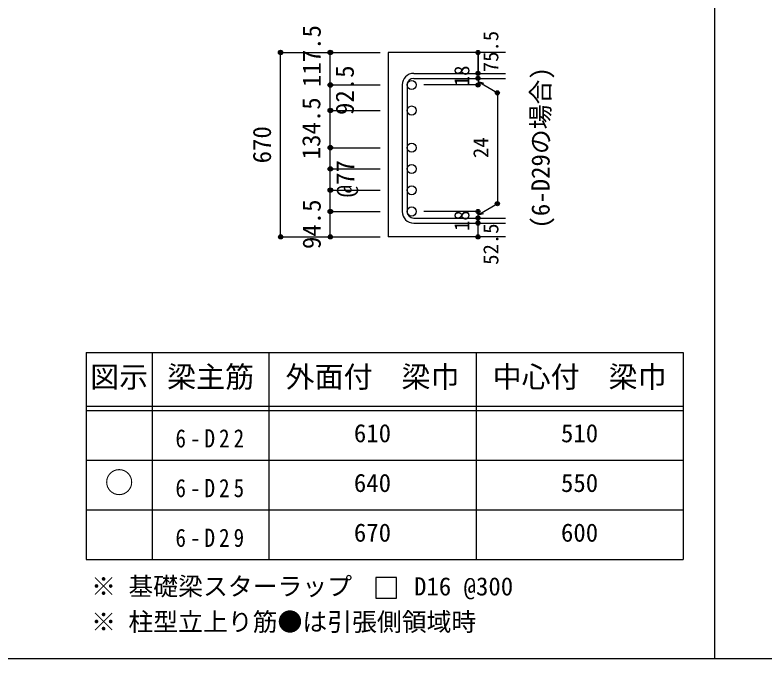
# Model space of a CAD drawing. Units: millimetres at full size, sheet at 1:30, with parts at other scales. Extents: x -5973 to 5954, y -4195 to 4201.
# Drawn here: x -3658 to -942, y -4195 to -1864 of the extents above; entities that cross this region are included whole.
import ezdxf
from ezdxf.enums import TextEntityAlignment as Align

# ---------------------------------------------------------------- set-up
doc = ezdxf.new("R2010")
doc.units = ezdxf.units.MM
doc.header["$LTSCALE"] = 30
doc.header["$PDMODE"] = 32
doc.header["$PDSIZE"] = 15
for name, color, linetype in [('0-1_躯体線', 2, 'Continuous'), ('0-5_基礎梁筋', 7, 'Continuous'), ('0-6_スタラップ筋', 7, 'Continuous'), ('0-7_文字', 4, 'Continuous'), ('0-D_寸法', 4, 'Continuous'), ('6-7_文字', 7, 'Continuous'), ('6-E_枠', 7, 'Continuous'), ('F-0_枠', 6, 'Continuous')]:
    doc.layers.add(name, color=color, linetype=linetype)
doc.styles.add('ＭＳ ゴシック', font='')
doc.styles.get('ＭＳ ゴシック').set_extended_font_data('MS Gothic')

msp = doc.modelspace()

# ---------------------------------------------------------------- linework, layer by layer
at = {"layer": '0-1_躯体線'}
for p, q in [((-1880.8, -1999.57), (-2305.8, -1999.57)), ((-2305.8, -1999.57), (-2305.8, -2667.07)), ((-1880.8, -2667.07), (-2305.8, -2667.07))]:
    msp.add_line(p, q, dxfattribs=at)
at = {"layer": '0-5_基礎梁筋', "color": 3}
for centre in [(-2221.3, -2117), (-2221.3, -2209.57), (-2221.3, -2344.07), (-2221.3, -2421.07), (-2221.3, -2498.07), (-2221.3, -2575.07)]:
    msp.add_circle(centre, 16.5, dxfattribs=at)
at = {"layer": '0-6_スタラップ筋'}
for p, q in [((-2213.8, -2075), (-1880.8, -2075)), ((-2255.8, -2117), (-2255.8, -2575.07)), ((-2237.8, -2117), (-2237.8, -2575.07)), ((-2213.8, -2093), (-1880.8, -2093)), ((-2213.8, -2599.07), (-1880.8, -2599.07)), ((-2213.8, -2617.07), (-1880.8, -2617.07))]:
    msp.add_line(p, q, dxfattribs=at)
for centre, radius, start, end in [((-2213.8, -2117), 42, 90, 180), ((-2213.8, -2117), 24, 90, 180), ((-2213.8, -2575.07), 42, 180, 270), ((-2213.8, -2575.07), 24, 180, 270)]:
    msp.add_arc(centre, radius, start, end, dxfattribs=at)
at = {"layer": '0-D_寸法'}
for p, q in [((-2695.8, -1999.57), (-2515.8, -1999.57)), ((-2695.8, -1999.57), (-2515.8, -1999.57)), ((-2695.8, -2667.07), (-2695.8, -1999.57)), ((-2695.8, -2667.07), (-2695.8, -1999.57)), ((-2515.8, -1999.57), (-2335.8, -1999.57)), ((-2515.8, -1999.57), (-2335.8, -1999.57)), ((-1980.8, -2075), (-1980.8, -1999.57)), ((-1980.8, -1999.57), (-1980.8, -2075)), ((-1980.8, -2093), (-1980.8, -2075)), ((-2515.8, -2117), (-2335.8, -2117)), ((-2515.8, -2117), (-2335.8, -2117)), ((-1980.8, -2117), (-2176.89, -2117)), ((-1980.8, -2093), (-1980.8, -2117)), ((-1980.8, -2105), (-1910.74, -2145.45)), ((-1980.8, -2105), (-1961.48, -2110.18)), ((-1910.74, -2145.45), (-1910.74, -2546.62)), ((-2515.8, -2341.57), (-2515.8, -2182.07)), ((-2515.8, -2209.57), (-2335.8, -2209.57)), ((-2515.8, -2209.57), (-2335.8, -2209.57)), ((-2515.8, -2575.07), (-2515.8, -2341.57)), ((-2515.8, -2344.07), (-2335.8, -2344.07)), ((-2515.8, -2344.07), (-2335.8, -2344.07)), ((-2515.8, -2421.07), (-2335.8, -2421.07)), ((-2515.8, -2421.07), (-2335.8, -2421.07)), ((-2515.8, -2498.07), (-2335.8, -2498.07)), ((-2515.8, -2498.07), (-2335.8, -2498.07)), ((-2515.8, -2667.07), (-2515.8, -2539.57)), ((-1980.8, -2587.07), (-1910.74, -2546.62)), ((-2515.8, -2575.07), (-2335.8, -2575.07)), ((-2515.8, -2575.07), (-2335.8, -2575.07)), ((-1980.8, -2575.07), (-2176.89, -2575.07)), ((-1980.8, -2599.07), (-1980.8, -2575.07)), ((-1980.8, -2667.07), (-1980.8, -2581.57)), ((-1980.8, -2587.07), (-1961.48, -2581.89)), ((-1980.8, -2617.07), (-1980.8, -2599.07)), ((-2695.8, -2667.07), (-2515.8, -2667.07)), ((-2515.8, -2667.07), (-2335.8, -2667.07))]:
    msp.add_line(p, q, dxfattribs=at)
msp.add_lwpolyline([(-2515.8, -2182.07), (-2515.8, -2117), (-2515.8, -1999.57)], dxfattribs=at)
for centre, radius in [((-2695.8, -1999.57), 8), ((-2695.8, -1999.57), 7.2), ((-2695.8, -1999.57), 6.4), ((-2695.8, -1999.57), 5.6), ((-2695.8, -1999.57), 4.8), ((-2695.8, -1999.57), 4), ((-2695.8, -1999.57), 3.2), ((-2695.8, -1999.57), 2.4), ((-2695.8, -1999.57), 1.6), ((-2695.8, -1999.57), 0.8), ((-2515.8, -1999.57), 8), ((-2515.8, -1999.57), 7.2), ((-2515.8, -1999.57), 6.4), ((-2515.8, -1999.57), 5.6), ((-2515.8, -1999.57), 4.8), ((-2515.8, -1999.57), 4), ((-2515.8, -1999.57), 3.2), ((-2515.8, -1999.57), 2.4), ((-2515.8, -1999.57), 1.6), ((-2515.8, -1999.57), 0.8), ((-1980.8, -1999.57), 4), ((-1980.8, -1999.57), 3.6), ((-1980.8, -1999.57), 3.2), ((-1980.8, -1999.57), 2.8), ((-1980.8, -1999.57), 2.4), ((-1980.8, -1999.57), 2), ((-1980.8, -1999.57), 1.6), ((-1980.8, -1999.57), 1.2), ((-1980.8, -1999.57), 0.8), ((-1980.8, -1999.57), 0.4), ((-1980.8, -2075), 4), ((-1980.8, -2093), 4), ((-1980.8, -2075), 3.6), ((-1980.8, -2093), 3.6), ((-1980.8, -2075), 3.2), ((-1980.8, -2093), 3.2), ((-1980.8, -2075), 2.8), ((-1980.8, -2093), 2.8), ((-1980.8, -2075), 2.4), ((-1980.8, -2093), 2.4), ((-1980.8, -2075), 2), ((-1980.8, -2093), 2), ((-1980.8, -2075), 1.6), ((-1980.8, -2093), 1.6), ((-1980.8, -2075), 1.2), ((-1980.8, -2075), 0.8), ((-1980.8, -2075), 0.4), ((-2515.8, -2117), 8), ((-2515.8, -2117), 7.2), ((-2515.8, -2117), 6.4), ((-2515.8, -2117), 5.6), ((-2515.8, -2117), 4.8), ((-2515.8, -2117), 4), ((-2515.8, -2117), 3.2), ((-2515.8, -2117), 2.4), ((-2515.8, -2117), 1.6), ((-2515.8, -2117), 0.8), ((-1980.8, -2117), 4), ((-1980.8, -2117), 3.6), ((-1980.8, -2117), 3.2), ((-1980.8, -2117), 2.8), ((-1980.8, -2117), 2.4), ((-1980.8, -2117), 2), ((-1980.8, -2117), 1.6), ((-1980.8, -2093), 1.2), ((-1980.8, -2117), 1.2), ((-1980.8, -2093), 0.8), ((-1980.8, -2117), 0.8), ((-1980.8, -2093), 0.4), ((-1980.8, -2117), 0.4), ((-1910.74, -2145.45), 4), ((-1910.74, -2145.45), 3.6), ((-1910.74, -2145.45), 3.2), ((-1910.74, -2145.45), 2.8), ((-1910.74, -2145.45), 2.4), ((-1910.74, -2145.45), 2), ((-1910.74, -2145.45), 1.6), ((-1910.74, -2145.45), 1.2), ((-1910.74, -2145.45), 0.8), ((-1910.74, -2145.45), 0.4), ((-2515.8, -2209.57), 8), ((-2515.8, -2209.57), 7.2), ((-2515.8, -2209.57), 6.4), ((-2515.8, -2209.57), 5.6), ((-2515.8, -2209.57), 4.8), ((-2515.8, -2209.57), 4), ((-2515.8, -2209.57), 3.2), ((-2515.8, -2209.57), 2.4), ((-2515.8, -2209.57), 1.6), ((-2515.8, -2209.57), 0.8), ((-2515.8, -2344.07), 8), ((-2515.8, -2344.07), 7.2), ((-2515.8, -2344.07), 6.4), ((-2515.8, -2344.07), 5.6), ((-2515.8, -2344.07), 4.8), ((-2515.8, -2344.07), 4), ((-2515.8, -2344.07), 3.2), ((-2515.8, -2344.07), 2.4), ((-2515.8, -2344.07), 1.6), ((-2515.8, -2344.07), 0.8), ((-2515.8, -2421.07), 8), ((-2515.8, -2421.07), 7.2), ((-2515.8, -2421.07), 6.4), ((-2515.8, -2421.07), 5.6), ((-2515.8, -2421.07), 4.8), ((-2515.8, -2421.07), 4), ((-2515.8, -2421.07), 3.2), ((-2515.8, -2421.07), 2.4), ((-2515.8, -2421.07), 1.6), ((-2515.8, -2421.07), 0.8), ((-2515.8, -2498.07), 8), ((-2515.8, -2498.07), 7.2), ((-2515.8, -2498.07), 6.4), ((-2515.8, -2498.07), 5.6), ((-2515.8, -2498.07), 4.8), ((-2515.8, -2498.07), 4), ((-2515.8, -2498.07), 3.2), ((-2515.8, -2498.07), 2.4), ((-2515.8, -2498.07), 1.6), ((-2515.8, -2498.07), 0.8), ((-1910.74, -2546.62), 4), ((-1910.74, -2546.62), 3.6), ((-1910.74, -2546.62), 3.2), ((-1910.74, -2546.62), 2.8), ((-1910.74, -2546.62), 2.4), ((-1910.74, -2546.62), 2), ((-1910.74, -2546.62), 1.6), ((-1910.74, -2546.62), 1.2), ((-1910.74, -2546.62), 0.8), ((-1910.74, -2546.62), 0.4), ((-2515.8, -2575.07), 8), ((-2515.8, -2575.07), 7.2), ((-2515.8, -2575.07), 6.4), ((-2515.8, -2575.07), 5.6), ((-2515.8, -2575.07), 4.8), ((-2515.8, -2575.07), 4), ((-2515.8, -2575.07), 3.2), ((-2515.8, -2575.07), 2.4), ((-2515.8, -2575.07), 1.6), ((-2515.8, -2575.07), 0.8), ((-1980.8, -2575.07), 4), ((-1980.8, -2575.07), 3.6), ((-1980.8, -2575.07), 3.2), ((-1980.8, -2575.07), 2.8), ((-1980.8, -2575.07), 2.4), ((-1980.8, -2575.07), 2), ((-1980.8, -2575.07), 1.6), ((-1980.8, -2575.07), 1.2), ((-1980.8, -2575.07), 0.8), ((-1980.8, -2575.07), 0.4), ((-1980.8, -2599.07), 4), ((-1980.8, -2599.07), 3.6), ((-1980.8, -2599.07), 3.2), ((-1980.8, -2599.07), 2.8), ((-1980.8, -2599.07), 2.4), ((-1980.8, -2599.07), 2), ((-1980.8, -2599.07), 1.6), ((-1980.8, -2599.07), 1.2), ((-1980.8, -2599.07), 0.8), ((-1980.8, -2599.07), 0.4), ((-1980.8, -2617.07), 4), ((-1980.8, -2617.07), 3.6), ((-1980.8, -2617.07), 3.2), ((-1980.8, -2617.07), 2.8), ((-1980.8, -2617.07), 2.4), ((-1980.8, -2617.07), 2), ((-1980.8, -2617.07), 1.6), ((-1980.8, -2617.07), 1.2), ((-1980.8, -2617.07), 0.8), ((-1980.8, -2617.07), 0.4), ((-2695.8, -2667.07), 7.2), ((-2695.8, -2667.07), 6.4), ((-2695.8, -2667.07), 5.6), ((-2515.8, -2667.07), 7.2), ((-2515.8, -2667.07), 6.4), ((-2515.8, -2667.07), 5.6), ((-2695.8, -2667.07), 4.8), ((-2695.8, -2667.07), 4), ((-2695.8, -2667.07), 3.2), ((-2695.8, -2667.07), 2.4), ((-2695.8, -2667.07), 1.6), ((-2695.8, -2667.07), 0.8), ((-2515.8, -2667.07), 4.8), ((-2515.8, -2667.07), 4), ((-2515.8, -2667.07), 3.2), ((-2515.8, -2667.07), 2.4), ((-2515.8, -2667.07), 1.6), ((-2515.8, -2667.07), 0.8), ((-1980.8, -2667.07), 4), ((-1980.8, -2667.07), 3.6), ((-1980.8, -2667.07), 3.2), ((-1980.8, -2667.07), 2.8), ((-1980.8, -2667.07), 2.4), ((-1980.8, -2667.07), 2), ((-1980.8, -2667.07), 1.6), ((-1980.8, -2667.07), 1.2), ((-1980.8, -2667.07), 0.8), ((-1980.8, -2667.07), 0.4)]:
    msp.add_circle(centre, radius, dxfattribs=at)
at = {"layer": '0-D_寸法', "color": 7}
for p in [(-2695.8, -1999.57), (-2695.8, -1999.57), (-2515.8, -1999.57), (-1980.8, -1999.57), (-1980.8, -2075), (-1980.8, -2093), (-2515.8, -2117), (-1980.8, -2117), (-1910.74, -2145.45), (-2515.8, -2209.57), (-2515.8, -2344.07), (-2515.8, -2421.07), (-2515.8, -2498.07), (-1910.74, -2546.62), (-2515.8, -2575.07), (-1980.8, -2575.07), (-1980.8, -2575.07), (-1980.8, -2599.07), (-1980.8, -2617.07), (-2695.8, -2667.07), (-2695.8, -2667.07), (-2515.8, -2667.07), (-1980.8, -2667.07)]:
    msp.add_point(p, dxfattribs=at)
at = {"layer": '6-7_文字'}
msp.add_lwpolyline([(-2350.84, -3974.86), (-2275.84, -3974.86), (-2275.84, -3899.86), (-2350.84, -3899.86)], close=True, dxfattribs=at)
at = {"layer": '6-E_枠', "color": 3}
for p, q in [((-3400.52, -3085.43), (-3400.52, -3835.43)), ((-3400.52, -3085.43), (-1238, -3085.43)), ((-1238, -3085.43), (-1238, -3835.43)), ((-3400.52, -3835.43), (-1238, -3835.43))]:
    msp.add_line(p, q, dxfattribs=at)
at = {"layer": '6-E_枠'}
for p, q in [((-3160.52, -3085.43), (-3160.52, -3835.43)), ((-2738, -3085.43), (-2738, -3835.43)), ((-1988, -3085.43), (-1988, -3835.43)), ((-3400.52, -3280.43), (-1238, -3280.43)), ((-3400.52, -3295.43), (-1238, -3295.43)), ((-3400.52, -3475.43), (-1238, -3475.43)), ((-3400.52, -3655.43), (-1238, -3655.43))]:
    msp.add_line(p, q, dxfattribs=at)
at = {"layer": 'F-0_枠', "color": 2}
msp.add_line((-1124.64, 4201.15), (-1124.64, -4195.24), dxfattribs=at)
at = {"layer": 'F-0_枠'}
msp.add_line((5954.1, -4195.24), (-5972.88, -4195.24), dxfattribs=at)

# ---------------------------------------------------------------- texts
at = {"layer": '0-7_文字', "color": 7, "style": 'ＭＳ ゴシック'}
msp.add_text('(6-D29の場合)', height=65.98, rotation=90, dxfattribs=at).set_placement((-1701.8, -2636.74), align=Align.BOTTOM_LEFT)
at = {"layer": '0-D_寸法', "style": 'ＭＳ ゴシック'}
for s, height, p in [('117.5', 65.98, (-2530.8, -2124.53)), ('75.5', 54.99, (-1890.8, -2070.77)), ('92.5', 65.98, (-2410.8, -2225.78)), ('18', 54.99, (-1995.8, -2121.5)), ('134.5', 65.98, (-2532.23, -2386.26)), ('670', 65.98, (-2710.8, -2400.82)), ('24', 54.99, (-1926.87, -2381.64)), ('@77', 65.98, (-2409.18, -2523.63)), ('94.5', 65.98, (-2530.8, -2711.07)), ('18', 54.99, (-1995.8, -2645.57)), ('52.5', 54.99, (-1890.57, -2768.07))]:
    msp.add_text(s, height=height, rotation=90, dxfattribs=at).set_placement(p, align=Align.BOTTOM_LEFT)
at = {"layer": '6-7_文字', "color": 2, "style": 'ＭＳ ゴシック'}
for s, p in [('図示', (-3385.52, -3235.43)), ('梁主筋', (-3106.76, -3235.43)), ('外面付\u3000梁巾', (-2678, -3235.43)), ('中心付\u3000梁巾', (-1928, -3235.43)), ('○', (-3333.02, -3617.93))]:
    msp.add_text(s, height=76.98, dxfattribs=at).set_placement(p, align=Align.BOTTOM_LEFT)
at = {"layer": '6-7_文字', "style": 'ＭＳ ゴシック'}
for s, p in [('610', (-2430.5, -3430.43)), ('510', (-1680.5, -3430.43)), ('640', (-2430.5, -3610.43)), ('550', (-1680.5, -3610.43)), ('670', (-2430.5, -3790.43)), ('600', (-1680.5, -3790.43)), ('※ 基礎梁スターラップ     D16 @300', (-3381.96, -3985.01)), ('※ 柱型立上り筋●は引張側領域時', (-3381.96, -4113.51))]:
    msp.add_text(s, height=65.98, dxfattribs=at).set_placement(p, align=Align.BOTTOM_LEFT)
at = {"layer": '6-7_文字', "char_height": 65.98, "attachment_point": 7, "style": 'ＭＳ ゴシック'}
for s, insert in [('\\T1.38;\\W0.85;6-D22', (-3076.76, -3430.43)), ('\\T1.38;\\W0.85;6-D25', (-3076.76, -3610.43)), ('\\T1.38;\\W0.85;6-D29', (-3076.76, -3790.43))]:
    msp.add_mtext(s, dxfattribs=dict(at, insert=insert))

doc.saveas('drawing.dxf')
